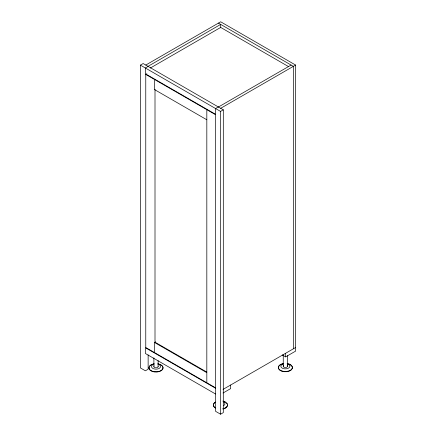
<?xml version="1.0" encoding="UTF-8"?>
<svg xmlns="http://www.w3.org/2000/svg" width="436" height="436" viewBox="0 0 436 436"><rect width="100%" height="100%" fill="white"/><g stroke="black" fill="none" stroke-linecap="round" stroke-linejoin="round"><path stroke-width="0.65" d="M223.428 405.742L223.63 405.594A4.518 2.611 0 0 0 223.63 401.899M148.136 354.926L148.136 369.216L145.39 370.802L140.392 367.919L140.392 65.127L143.144 63.542L223.308 109.823L223.308 412.614L220.562 414.2L215.564 411.317L215.564 108.526L218.311 106.94M145.766 65.057L220.687 21.8L295.608 65.057L295.608 351.122L285.618 356.888L282.212 354.92M148.011 66.354L220.687 24.394L220.687 27.8M148.136 66.425L145.39 68.011L145.39 73.777L215.564 114.292M150.355 68.027L220.687 27.424L288.763 66.73M215.564 387.817L145.766 347.514L145.766 74.425L146.861 73.793M218.436 107.011L291.112 65.057M220.687 108.308L295.608 65.057M140.392 65.127L220.562 111.409L223.308 109.823M154.502 352.56L154.502 342.467L155.603 341.835M223.03 389.419L295.608 347.514M223.036 393.016L230.677 388.607L230.677 385.004M218.436 23.097L293.357 66.354L293.357 348.811M145.766 74.425L215.564 114.728M206.822 119.775L154.502 89.565L154.502 79.472M206.735 372.044L155.003 342.178L155.003 89.276M154.502 342.467L206.822 372.676M215.564 388.247L145.39 347.732L145.39 353.498L215.564 394.013M290.36 370.306L290.36 370.584M287.482 355.656L287.482 366.289M285.618 353.28L285.618 356.888M283.247 354.931L283.247 366.229M225.428 407.796L225.428 408.074M220.562 111.409L220.562 414.2M206.822 109.681L206.822 382.77M158.121 360.594L158.121 366.578M153.886 357.88L153.886 366.518M151.009 364.828L151.009 365.106A7.063 4.077 0 0 1 152.469 364.458M287.226 365.673A2.12 1.221 0 0 1 286.828 367.145A2.12 1.221 0 0 1 284.261 367.303L283.831 367.101A2.12 1.221 0 0 1 283.558 365.624M287.193 363.482A7.063 4.077 0 0 1 291.15 369.761A7.063 4.077 0 0 1 279.58 369.761A7.063 4.077 0 0 1 283.536 363.482M287.193 363.76A7.063 4.077 0 0 1 291.15 370.039A7.063 4.077 0 0 1 279.58 370.039A7.063 4.077 0 0 1 283.536 363.76M287.624 364A4.518 2.611 0 0 1 288.828 367.935A4.518 2.611 0 0 1 281.901 367.935A4.518 2.611 0 0 1 283.106 364M158.061 366.262A2.12 1.221 0 0 1 157.254 367.537A2.12 1.221 0 0 1 154.9 367.592L154.469 367.39A2.12 1.221 0 0 1 154.191 365.913M157.832 363.771A7.063 4.077 0 0 1 161.789 370.05A7.063 4.077 0 0 1 150.218 370.05A7.063 4.077 0 0 1 154.175 363.771M162.121 365.951A7.063 4.077 0 0 1 156.927 372.033A7.063 4.077 0 0 1 149.183 366.932M149.886 365.951A7.063 4.077 0 0 1 150.594 365.368M153.014 364.294A7.063 4.077 0 0 1 154.175 364.049M157.832 364.049A7.063 4.077 0 0 1 158.987 364.294M159.532 364.458A7.063 4.077 0 0 1 161.789 365.651M158.263 364.289A4.518 2.611 0 0 1 159.467 368.224A4.518 2.611 0 0 1 152.54 368.224A4.518 2.611 0 0 1 153.745 364.289M222.851 401.076A7.063 4.077 0 0 1 227.499 404.908A7.063 4.077 0 0 1 222.851 408.745M215.439 407.796A7.063 4.077 0 0 1 215.439 402.025M227.499 405.191A7.063 4.077 0 0 1 222.851 409.023M215.439 408.074A7.063 4.077 0 0 1 213.373 405.191M213.613 404.134A7.063 4.077 0 0 1 215.439 402.303M223.968 401.654A7.063 4.077 0 0 1 225.428 402.303M226.551 403.147A7.063 4.077 0 0 1 227.26 404.134"/></g></svg>
